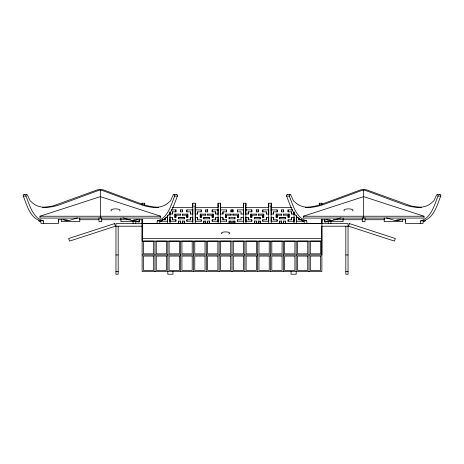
<?xml version="1.0" encoding="UTF-8"?>
<svg xmlns="http://www.w3.org/2000/svg" width="464" height="464" viewBox="0 0 464 464"><rect width="100%" height="100%" fill="white"/><g stroke="black" fill="none" stroke-linecap="round" stroke-linejoin="round"><path stroke-width="0.7" d="M118.169 226.212L118.169 274.236L115.959 274.236L115.959 223.515L321.749 223.515L321.749 219.716M348.041 226.212L321.871 226.212L321.871 271.544L142.129 271.544L142.164 219.988M142.17 204.566L142.17 203.22M144.698 205.239L144.698 203.22L142.129 203.22L142.129 204.572M165.12 219.785L165.12 218.144L165.08 219.791L162.238 219.791M167.475 223.515L167.475 215.331M170.01 223.515L169.992 212.019M169.969 221.241L175.92 221.241L175.92 219.785L172.33 219.791L172.364 217.593L169.969 217.599M169.969 214.02L172.364 214.02L172.364 211.845L175.92 211.845L175.92 209.896L171.28 209.896M174.969 217.517L174.969 214.119L180.409 214.119L180.409 215.163L175.879 215.168L175.879 217.517L174.928 217.517L174.928 214.119M175.92 217.517L175.92 215.163M178.518 221.09L178.518 223.515L178.478 221.09L180.409 221.09L180.409 223.515L180.368 221.09M178.518 218.817L178.518 217.436L184.278 217.436L184.278 218.817L178.478 218.822L178.478 217.436L184.237 217.436L184.237 218.822M180.409 211.845L180.409 209.896L182.387 209.896L182.387 211.845L180.368 211.845L180.368 209.896M182.387 223.515L182.387 221.09M182.387 215.163L182.387 214.119M184.278 223.515L184.278 221.09L182.346 221.09L182.346 223.515M186.876 221.241L186.876 219.785M186.876 217.517L186.876 215.163L182.346 215.168L182.346 214.119L187.827 214.119L187.827 217.517L186.841 217.517L186.841 215.168M186.876 211.845L186.876 209.896M190.431 217.593L190.431 219.785L186.841 219.791L186.841 221.241L192.786 221.241M190.431 214.02L190.431 211.845L186.841 211.845L186.841 209.896L192.786 209.896M192.786 223.515L192.746 203.22L195.321 203.22L195.321 205.917L195.025 205.917L195.321 223.515M192.786 205.917L192.786 203.22M195.066 206.59L195.066 205.917M197.676 219.785L197.676 217.593L195.28 217.599M197.676 211.845L197.676 214.02L195.28 214.02M201.231 215.163L201.231 217.517L200.239 217.517L200.28 214.119L205.72 214.119L205.72 215.163L201.19 215.163L201.19 217.517M203.829 221.09L203.829 223.515L203.789 221.09L205.72 221.09L205.72 223.515L205.68 221.09M203.789 218.817L203.789 217.436L209.589 217.436L209.589 218.817L203.789 218.817L203.829 217.436L209.548 217.436L209.548 218.817M205.72 211.845L205.72 209.896M207.698 223.515L207.698 221.09M207.698 215.163L207.698 214.119M209.589 223.515L209.589 221.09L207.657 221.09L207.657 223.515M212.187 221.241L212.187 219.785M212.187 217.517L212.187 215.163L207.657 215.163L207.657 214.119L213.138 214.119L213.138 217.517L212.147 217.517L212.147 215.163M212.187 211.845L212.187 209.896M215.737 217.593L215.737 219.785L212.147 219.785L212.147 221.241L218.097 221.241M215.737 214.02L215.737 211.845L212.147 211.845L212.147 209.896L218.097 209.896M218.097 223.515L218.057 203.22L220.632 203.22L220.632 205.917L220.336 205.917L220.626 223.515M218.097 205.917L218.097 203.22M220.377 206.59L220.377 205.917M222.987 219.785L222.987 217.593L220.591 217.599M222.987 211.845L222.987 214.02L220.591 214.02M225.585 217.517L225.585 214.119M226.536 215.163L226.536 217.517L225.55 217.517L225.55 214.119L231.031 214.119L231.031 215.163L226.502 215.163L226.502 217.517M229.141 223.515L229.141 221.09M229.141 218.817L229.141 217.436M231.031 223.515L231.031 221.09L229.1 221.09L229.1 223.515M231.031 211.845L231.031 209.896M233.009 223.515L233.009 221.09M233.009 215.163L233.009 214.119M234.9 223.515L234.9 221.09L232.969 221.09L232.969 223.515M237.498 221.241L237.498 219.785M237.498 217.517L237.498 215.163L232.969 215.163L232.969 214.119L238.45 214.119L238.45 217.517L237.458 217.517L237.458 215.163M237.498 211.845L237.498 209.896M241.048 217.593L241.048 219.785L237.458 219.785L237.458 221.241L243.409 221.241M241.048 214.02L241.048 211.845L237.458 211.845L237.458 209.896L243.409 209.896M243.409 223.515L243.368 203.22L245.937 203.22L245.937 205.917L245.647 205.917L245.937 223.515M243.409 205.917L243.409 203.22M245.688 206.59L245.688 205.917M248.298 219.785L248.298 217.593L245.903 217.599M248.298 211.845L248.298 214.02L245.903 214.02M250.896 217.517L250.896 214.119M251.848 215.163L251.848 217.517L250.862 217.517L250.862 214.119L256.343 214.119L256.343 215.163L251.813 215.163L251.813 217.517M254.452 223.515L254.452 221.09M254.452 218.817L254.452 217.436L260.205 217.436L260.205 218.817L254.411 218.817L254.411 217.436L260.171 217.436L260.171 218.817M256.337 223.515L256.337 221.09L254.411 221.09L254.411 223.515M256.343 211.845L256.343 209.896M258.32 223.515L258.32 221.09M258.32 215.163L258.32 214.119M260.205 221.09L260.205 223.515L260.171 221.09L258.28 221.09L258.28 223.515M262.81 221.241L262.81 219.785M262.81 217.517L262.81 215.163L258.28 215.163L258.28 214.119L263.761 214.119L263.761 217.517L262.769 217.517L262.769 215.163M262.81 211.845L262.81 209.896M266.359 217.593L266.359 219.785L262.769 219.785L262.769 221.241L268.72 221.241M266.359 214.02L266.359 211.845L262.769 211.845L262.769 209.896L268.72 209.896M268.72 223.515L268.679 203.22L271.249 203.22L271.249 205.917L270.959 205.917L271.249 223.515M268.72 205.917L268.72 203.22M270.999 206.59L270.999 205.917M273.609 219.791L273.609 217.599L271.214 217.599M273.609 211.845L273.609 214.02L271.214 214.02M276.208 217.517L276.208 214.119M277.159 215.168L277.159 217.517L276.173 217.517L276.173 214.119L281.648 214.119L281.648 215.168L277.124 215.163L277.124 217.517M279.763 223.515L279.763 221.09M279.763 218.822L279.763 217.436L285.517 217.436L285.517 218.822L279.722 218.817L279.722 217.436L285.482 217.436L285.482 218.817M281.648 223.515L281.648 221.09L279.722 221.09L279.722 223.515M281.648 211.845L281.648 209.896M283.626 221.09L283.626 223.515L283.591 221.09L285.517 221.09L285.517 223.515L285.482 221.09M283.632 215.168L283.632 214.119L289.072 214.119L289.072 217.517L288.08 217.517L288.08 215.163L283.591 215.163L283.591 214.119M283.632 211.845L283.632 209.896L281.613 209.896L281.613 211.845L283.632 211.845L283.591 209.896M294.031 221.241L288.08 221.241L288.121 219.791L291.67 219.791L291.67 217.599L294.031 217.599M288.121 217.517L288.121 215.168M294.031 214.02L291.63 214.02L291.67 211.845L288.08 211.845L288.121 209.896L292.714 209.896M294.031 223.515L294.031 212.025M296.56 223.515L296.542 215.331M298.92 219.791L298.92 218.144M319.342 205.245L319.342 203.22M321.871 219.988L321.871 254.956L142.129 254.956M321.871 204.572L321.871 203.22L319.302 203.22L319.302 205.239M328.228 223.515L328.228 221.398M330.919 223.515L330.919 221.398M345.831 226.212L345.831 274.236L348.041 274.236L348.041 223.515L321.871 223.515M195.28 206.59L195.321 221.166M220.609 210.61L220.591 206.59M245.92 210.61L245.903 206.59M271.231 210.61L271.214 206.59M167.44 221.166L167.458 219.426M192.751 221.166L192.769 219.426M218.057 221.166L218.08 219.426M243.368 221.166L243.391 217.303M268.679 221.166L268.697 217.303M293.99 221.166L294.008 219.426M156.942 223.515L157.302 220.876C167.974 217.964 171.013 205.088 174.708 196.081A1.363 0.963 -90 0 0 174.684 195.095C172.747 192.229 171.616 201.62 169.279 201.852C161.89 209.577 149.872 207.773 140.754 204.676L100.34 189.764L59.926 204.676C50.802 207.773 38.785 209.577 31.395 201.852C29.064 201.62 27.927 192.229 25.996 195.095A1.363 0.963 -90 0 0 25.972 196.081C29.661 205.088 32.7 217.964 43.378 220.876L43.738 223.515M159.662 223.515L160.022 220.876C170.694 217.964 173.733 205.088 177.428 196.081A1.363 0.963 -90 0 0 177.405 195.095L176.709 194.346L173.768 194.358M420.262 223.515L420.622 220.876C431.3 217.964 434.339 205.088 438.028 196.081A1.363 0.963 -90 0 0 438.004 195.095C436.073 192.229 434.936 201.62 432.605 201.852C425.215 209.577 413.198 207.773 404.074 204.676L363.66 189.764L323.246 204.676C314.128 207.773 302.11 209.577 294.721 201.852C292.384 201.62 291.247 192.229 289.316 195.095A1.363 0.963 -90 0 0 289.292 196.081C292.987 205.088 296.026 217.964 306.698 220.876L307.058 223.515M437.094 194.358L440.034 194.346L440.73 195.095A1.363 0.963 -90 0 1 440.748 196.081C437.059 205.088 434.02 217.964 423.342 220.876L422.982 223.515L405.577 223.515L405.577 219.716L397.955 219.716L395.282 220.609L386.344 217.836M162.371 219.855L161.333 221.635L159.912 221.635M425.349 220.446L424.659 221.635L423.238 221.635M176.221 194.712L176.488 194.358M439.547 194.712L439.814 194.358M123.024 217.836L131.962 220.609L134.63 219.716L142.895 219.716M131.962 220.609L134.682 220.609L137.35 219.716M395.282 220.609L398.002 220.609L400.676 219.716M39.985 216.241L100.34 196.637L160.689 216.241L160.689 218.074L39.985 218.074L39.985 216.241L160.689 216.241M303.311 216.241L363.66 196.637L424.015 216.241L424.015 218.074L303.311 218.074L303.311 216.241L424.015 216.241M63.324 219.716L65.998 220.609L67.373 220.18M65.998 220.609L68.718 220.609L77.656 217.836M324.928 219.866L324.928 221.966L326.285 221.548M326.65 219.716L329.318 220.609L330.693 220.18M329.005 221.548L324.928 221.966M329.318 220.609L332.038 220.609L340.976 217.836M42.566 207.356L49.323 206.741L53.122 205.9L97.62 189.764L103.06 189.764L143.475 204.676L151.357 206.741L158.114 207.356M305.886 207.356L312.643 206.741L320.525 204.676L360.94 189.764L366.38 189.764L410.878 205.9L414.677 206.741L421.434 207.356M43.378 220.876C30.786 221.05 27.109 205.378 23.252 196.081A1.363 0.963 90 0 1 23.27 195.095L23.966 194.346L26.906 194.358M306.698 220.876C294.106 221.05 290.429 205.378 286.572 196.081A1.363 0.963 -90 0 1 286.595 195.095L287.291 194.346L290.232 194.358M23.252 196.081L25.972 196.081M174.708 196.081L177.428 196.081M286.572 196.081L289.292 196.081M438.028 196.081L440.748 196.081M153.949 207.57L158.224 207.57M172.144 207.57L192.786 207.57L192.746 206.59M195.28 207.57L218.097 207.57L218.057 206.59M220.591 207.57L243.409 207.57L243.368 206.59M245.903 207.57L268.72 207.57L268.679 206.59M271.214 207.57L291.897 207.576M305.776 207.57L310.045 207.57M195.28 209.896L201.231 209.896L201.231 211.845L197.641 211.845L197.641 214.02M220.591 209.896L226.542 209.896L226.536 211.845L222.946 211.845L222.946 214.02M245.903 209.896L251.848 209.896L251.848 211.845L248.257 211.845L248.257 214.02M271.214 209.896L277.159 209.896L277.159 211.845L273.569 211.845L273.569 214.02M192.786 214.02L190.391 214.02L190.391 211.845M218.097 214.02L215.702 214.02L215.702 211.845M241.013 214.02L243.409 214.02M268.72 214.02L266.324 214.02L266.324 211.845M165.671 217.599L167.475 217.599M192.786 217.599L190.391 217.599L190.391 219.791M218.097 217.599L215.702 217.593L215.702 219.785M241.013 217.593L243.409 217.599M268.72 217.599L266.324 217.593L266.324 219.785M296.519 217.599L298.329 217.599M79.408 219.716L98.896 219.716M101.059 219.716L130.651 219.716M321.105 219.716L329.37 219.716L332.038 220.609M333.349 219.716L362.941 219.716M365.104 219.716L384.592 219.716M301.762 219.791L298.88 219.785L298.88 218.144M157.302 220.876L160.022 220.876M420.622 220.876L423.342 220.876M161.53 221.241L167.475 221.241M195.28 221.241L201.231 221.241L201.231 219.785L197.641 219.785L197.641 217.593M220.591 221.241L226.536 221.241L226.536 219.785L222.946 219.785L222.946 217.593M245.903 221.241L251.848 221.241L251.848 219.785L248.257 219.785L248.257 217.593M271.214 221.241L277.159 221.241L277.159 219.791L273.569 219.785L273.569 217.593M296.525 221.241L302.47 221.241M40.762 221.635L39.341 221.635L38.651 220.446M304.088 221.635L302.667 221.635L301.629 219.855M139.072 219.866L139.072 221.966L134.995 221.548M321.859 223.602L142.117 223.602L142.117 241.112L321.859 241.112M115.959 226.212L142.164 226.212M142.117 238.513L321.859 238.513M115.959 254.956L118.169 254.956M345.831 254.956L348.041 254.956M115.959 271.544L118.169 271.544M345.831 271.544L348.041 271.544M396.627 220.18L398.002 220.609M133.307 220.18L134.682 220.609M137.715 221.548L139.072 221.966M68.718 220.609L66.045 219.716L58.423 219.716L58.423 223.515L41.018 223.515L40.658 220.876M287.512 194.358L287.779 194.712M24.186 194.358L24.453 194.712M303.978 220.876L304.338 223.515M296.542 219.426L296.56 221.166M271.231 219.426L271.249 221.166M245.92 219.426L245.937 221.166M220.609 219.426L220.626 221.166M169.986 219.426L170.01 221.166M218.08 210.61L218.068 209.392L218.057 214.345M192.769 210.61L192.757 209.397L192.751 214.345M405.455 219.611L405.455 221.635M402.7 219.611L402.7 221.635L384.215 221.635L384.215 218.016M365.011 217.593L365.011 221.635L362.314 221.635L362.314 217.593M363.66 189.764L363.66 218.074M343.105 218.016L343.105 221.635L324.62 221.635L324.62 219.611M321.871 219.611L321.871 221.635M321.83 203.22L321.83 204.566M321.83 219.988L321.83 223.515M309.03 241.303L309.03 271.544M296.519 217.169L296.525 221.398M296.194 241.303L296.194 274.236L291.061 274.236L291.061 271.544M294.008 212.019L293.99 214.345M293.99 217.169L293.99 221.398M291.63 211.845L291.63 214.02M291.63 217.593L291.63 219.785M289.031 214.119L289.031 217.517M288.08 209.896L288.08 211.845M288.08 219.785L288.08 221.241M283.353 241.303L283.353 271.544M281.613 214.119L281.613 215.163M281.613 221.09L281.613 223.515M277.124 209.896L277.124 211.845M277.124 219.785L277.124 221.241M271.208 203.22L271.214 205.917M271.214 209.409L271.214 214.345M271.214 217.169L271.214 221.398M270.518 241.303L270.518 271.544M268.934 205.917L268.934 206.59M268.697 213.428L268.691 209.392L268.679 214.345M268.679 217.169L268.679 221.398M263.72 214.119L263.72 217.517M258.28 209.896L258.28 211.845M257.677 241.303L257.677 271.544M256.302 214.119L256.302 215.163M256.302 221.09L256.302 223.515M251.813 209.896L251.813 211.845M251.813 219.785L251.813 221.241M245.903 203.22L245.903 205.917M245.903 209.409L245.903 214.345M245.903 217.169L245.903 221.398M244.841 241.303L244.841 271.544M243.623 205.917L243.623 206.59M243.385 213.428L243.38 209.392L243.368 214.345M243.368 217.169L243.368 221.398M238.409 214.119L238.409 217.517M234.859 217.436L234.859 218.817M234.859 221.09L234.859 223.515M232.969 209.896L232.969 211.845M232 241.303L232 271.544M230.991 214.119L230.991 215.163M230.991 221.09L230.991 223.515M226.502 209.896L226.502 211.845M226.502 219.785L226.502 221.241M220.591 203.22L220.591 205.917M220.591 209.409L220.591 214.345M220.591 217.169L220.591 221.398M219.159 241.303L219.159 271.544M218.312 205.917L218.312 206.59M218.057 217.169L218.057 221.398M213.098 214.119L213.098 217.517M209.548 221.09L209.548 223.515M207.657 209.896L207.657 211.845M206.323 241.303L206.323 271.544M205.68 214.119L205.68 215.163M201.19 209.896L201.19 211.845M201.19 219.785L201.19 221.241M200.239 214.119L200.239 217.517M195.28 203.22L195.28 205.917M195.28 209.409L195.28 214.345M195.28 217.169L195.28 221.398M193.482 241.303L193.482 271.544M193.001 205.917L193.001 206.59M192.751 217.169L192.751 221.398M187.792 214.119L187.792 217.517M184.237 221.09L184.237 223.515M182.346 209.896L182.346 211.845M180.647 241.303L180.647 271.544M180.368 214.119L180.368 215.168M175.879 209.896L175.879 211.845M175.879 219.791L175.879 221.241M172.939 271.544L172.939 274.236L167.806 274.236L167.806 241.303M172.33 211.845L172.33 214.02M172.33 217.599L172.33 219.791M169.969 212.025L169.969 214.345M169.969 217.169L169.969 221.398M167.44 217.169L167.44 221.403M154.97 241.303L154.97 271.544M144.658 203.22L144.658 205.245M142.251 219.716L142.251 223.515M142.129 219.611L142.129 223.515M139.38 219.611L139.38 221.635L120.895 221.635L120.895 218.016M135.772 221.398L135.772 223.515M133.081 221.398L133.081 223.515M101.686 217.593L101.686 221.635L98.989 221.635L98.989 217.593M100.34 189.764L100.34 218.074M79.785 218.016L79.785 221.635L61.3 221.635L61.3 219.611M58.545 219.611L58.545 221.635M344.421 210.94A4.582 1.415 0 0 1 348.464 208.858A4.582 1.415 0 0 1 352.507 210.94M222.018 233.897A4.211 1.299 0 0 1 223.056 232.174A4.211 1.299 0 0 1 228.7 232.331A4.211 1.299 0 0 1 228.723 234.082M111.493 210.94A4.582 1.415 0 0 1 115.536 208.858A4.582 1.415 0 0 1 119.579 210.94M207.698 209.896L207.698 211.845L205.68 211.845L205.68 209.896L207.698 209.896M233.009 209.896L233.009 211.845L230.991 211.845L230.991 209.896L233.009 209.896M234.9 217.436L234.9 218.817L229.1 218.817L229.1 217.436L234.9 217.436M258.32 209.896L258.32 211.845L256.302 211.845L256.302 209.896L258.32 209.896M349.45 223.602L348.603 226.2L394.493 241.112L395.34 238.513L349.45 223.602M114.55 223.602L68.66 238.513L69.501 241.112L115.397 226.2L114.55 223.602M153.688 241.135L143.411 241.135L143.411 253.854L153.688 253.854L153.688 241.135M166.524 241.135L156.246 241.135L156.246 253.854L166.524 253.854L166.524 241.135M179.365 241.135L169.087 241.135L169.087 253.854L179.365 253.854L179.365 241.135M192.2 241.135L181.923 241.135L181.923 253.854L192.2 253.854L192.2 241.135M205.042 241.135L194.764 241.135L194.764 253.854L205.042 253.854L205.042 241.135M217.883 241.135L207.605 241.135L207.605 253.854L217.883 253.854L217.883 241.135M230.718 241.135L220.441 241.135L220.441 253.854L230.718 253.854L230.718 241.135M243.559 241.135L233.282 241.135L233.282 253.854L243.559 253.854L243.559 241.135M256.395 241.135L246.117 241.135L246.117 253.854L256.395 253.854L256.395 241.135M269.236 241.135L258.958 241.135L258.958 253.854L269.236 253.854L269.236 241.135M282.077 241.135L271.8 241.135L271.8 253.854L282.077 253.854L282.077 241.135M294.913 241.135L284.635 241.135L284.635 253.854L294.913 253.854L294.913 241.135M307.754 241.135L297.476 241.135L297.476 253.854L307.754 253.854L307.754 241.135M320.589 241.135L310.312 241.135L310.312 253.854L320.589 253.854L320.589 241.135M153.688 256.064L143.411 256.064L143.411 270.437L153.688 270.437L153.688 256.064M166.524 256.064L156.246 256.064L156.246 270.437L166.524 270.437L166.524 256.064M179.365 256.064L169.087 256.064L169.087 270.437L179.365 270.437L179.365 256.064M192.2 256.064L181.923 256.064L181.923 270.437L192.2 270.437L192.2 256.064M205.042 256.064L194.764 256.064L194.764 270.437L205.042 270.437L205.042 256.064M217.883 256.064L207.605 256.064L207.605 270.437L217.883 270.437L217.883 256.064M230.718 256.064L220.441 256.064L220.441 270.437L230.718 270.437L230.718 256.064M243.559 256.064L233.282 256.064L233.282 270.437L243.559 270.437L243.559 256.064M256.395 256.064L246.117 256.064L246.117 270.437L256.395 270.437L256.395 256.064M269.236 256.064L258.958 256.064L258.958 270.437L269.236 270.437L269.236 256.064M282.077 256.064L271.8 256.064L271.8 270.437L282.077 270.437L282.077 256.064M294.913 256.064L284.635 256.064L284.635 270.437L294.913 270.437L294.913 256.064M307.754 256.064L297.476 256.064L297.476 270.437L307.754 270.437L307.754 256.064M320.589 256.064L310.312 256.064L310.312 270.437L320.589 270.437L320.589 256.064"/></g></svg>
